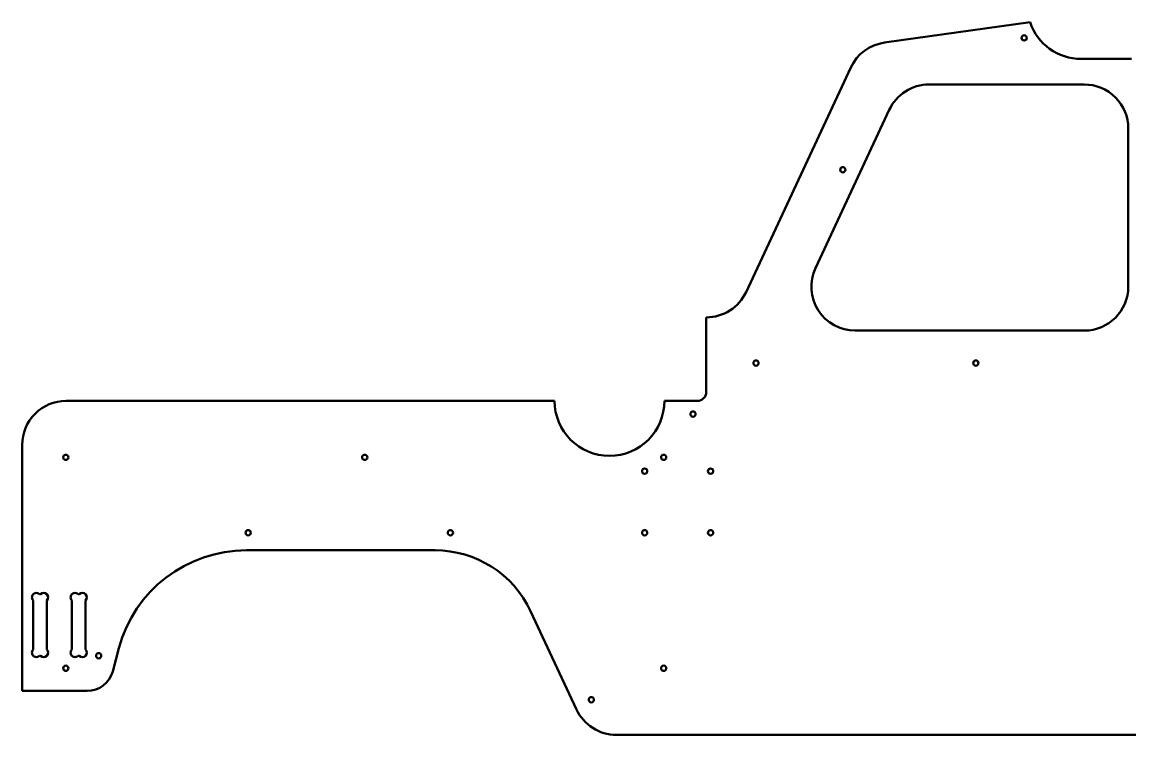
# Model space of a CAD drawing. Header units: millimetres. Extents: x -4457 to 5436, y 521 to 6420.
# Drawn here: x -4439 to -3179, y 3168 to 3979 of the extents above; entities that cross this region are included whole.
import ezdxf

# ---------------------------------------------------------------- set-up
doc = ezdxf.new("R2010")
doc.units = ezdxf.units.MM
doc.header["$MEASUREMENT"] = 0
doc.layers.add('layer 1', color=7, linetype='Continuous')

msp = doc.modelspace()

# ---------------------------------------------------------------- linework, layer by layer
at = {"layer": 'layer 1', "lineweight": 50}
for points in [[(-3458.2278, 3955.8523), (-3458.2278, 3955.8523), (-3292.5725, 3979.1337), (-3292.5725, 3979.1337)], [(-3292.5725, 3979.1337), (-3284.3335, 3954.119), (-3260.9707, 3937.2165), (-3234.6342, 3937.2165)], [(-3458.2278, 3955.8523), (-3474.9942, 3953.496), (-3489.4291, 3942.8147), (-3496.5845, 3927.4698)], [(-3177.341, 3937.2165), (-3177.341, 3937.2165), (-3234.6342, 3937.2165), (-3234.6342, 3937.2165)], [(-3615.6722, 3672.0856), (-3615.6722, 3672.0856), (-3496.5845, 3927.4698), (-3496.5845, 3927.4698)], [(-3407.5063, 3908.2165), (-3426.9379, 3908.2165), (-3444.6096, 3896.9584), (-3452.8217, 3879.3474)], [(-3407.5063, 3908.2165), (-3407.5063, 3908.2165), (-3230.9876, 3908.2165), (-3230.9876, 3908.2165)], [(-3536.7571, 3699.3474), (-3536.7571, 3699.3474), (-3452.8217, 3879.3474), (-3452.8217, 3879.3474)], [(-3180.9876, 3858.2165), (-3180.9876, 3858.2165), (-3180.9876, 3678.2165), (-3180.9876, 3678.2165)], [(-3660.9876, 3643.2165), (-3641.556, 3643.2165), (-3623.8843, 3654.4746), (-3615.6722, 3672.0856)], [(-3230.9876, 3628.2165), (-3203.3734, 3628.2165), (-3180.9877, 3650.6021), (-3180.9876, 3678.2162)], [(-3660.9876, 3558.2165), (-3660.9876, 3558.2165), (-3660.9876, 3643.2165), (-3660.9876, 3643.2165)], [(-3230.9876, 3628.2165), (-3230.9876, 3628.2165), (-3491.4417, 3628.2165), (-3491.4417, 3628.2165)], [(-3670.9876, 3548.2165), (-3665.4647, 3548.2165), (-3660.9876, 3552.6936), (-3660.9876, 3558.2164)], [(-4388.9876, 3548.2165), (-4388.9876, 3548.2165), (-3833.4876, 3548.2165), (-3833.4876, 3548.2165)], [(-3708.4876, 3548.2165), (-3708.4876, 3548.2165), (-3670.9876, 3548.2165), (-3670.9876, 3548.2165)], [(-4438.9876, 3218.2165), (-4438.9876, 3218.2165), (-4438.9876, 3498.2165), (-4438.9876, 3498.2165)], [(-4183.9968, 3378.2165), (-4251.8877, 3378.2165), (-4311.3143, 3332.6169), (-4328.8857, 3267.0393)], [(-3969.436, 3378.2165), (-3969.436, 3378.2165), (-4183.9968, 3378.2165), (-4183.9968, 3378.2165)], [(-3860.6791, 3308.9307), (-3880.3882, 3351.197), (-3922.8002, 3378.2165), (-3969.436, 3378.2165)], [(-4419.4165, 3328.2165), (-4419.4165, 3328.2165), (-4418.0586, 3328.2165), (-4418.0586, 3328.2165)], [(-4375.4165, 3328.2165), (-4375.4165, 3328.2165), (-4374.0586, 3328.2165), (-4374.0586, 3328.2165)], [(-4426.4876, 3265.2875), (-4426.4876, 3265.2875), (-4426.4876, 3321.1454), (-4426.4876, 3321.1454)], [(-4410.9876, 3321.1454), (-4410.9876, 3321.1454), (-4410.9876, 3265.2875), (-4410.9876, 3265.2875)], [(-4382.4876, 3265.2875), (-4382.4876, 3265.2875), (-4382.4876, 3321.1454), (-4382.4876, 3321.1454)], [(-4366.9876, 3321.1454), (-4366.9876, 3321.1454), (-4366.9876, 3265.2875), (-4366.9876, 3265.2875)], [(-3808.5248, 3197.0856), (-3808.5248, 3197.0856), (-3860.6791, 3308.9307), (-3860.6791, 3308.9307)], [(-4328.8857, 3267.0393), (-4328.8857, 3267.0393), (-4336.0098, 3240.4519), (-4336.0098, 3240.4519)], [(-4418.0586, 3258.2165), (-4418.0586, 3258.2165), (-4419.4165, 3258.2165), (-4419.4165, 3258.2165)], [(-4374.0586, 3258.2165), (-4374.0586, 3258.2165), (-4375.4165, 3258.2165), (-4375.4165, 3258.2165)], [(-4364.9876, 3218.2165), (-4351.4094, 3218.2165), (-4339.5241, 3227.3364), (-4336.0098, 3240.4519)], [(-4364.9876, 3218.2165), (-4364.9876, 3218.2165), (-4438.9876, 3218.2165), (-4438.9876, 3218.2165)], [(-3808.5248, 3197.0856), (-3800.3127, 3179.4746), (-3782.641, 3168.2165), (-3763.2094, 3168.2165)], [(-3016.0688, 3168.2165), (-3016.0688, 3168.2165), (-3763.2094, 3168.2165), (-3763.2094, 3168.2165)]]:
    msp.add_open_spline(points, degree=3, dxfattribs=at)
for points, knots in [([(-3296.3463, 3961.2165), (-3296.3463, 3962.8733), (-3297.6894, 3964.2165), (-3299.3463, 3964.2165), (-3299.3463, 3964.2165), (-3301.0032, 3964.2165), (-3302.3463, 3962.8733), (-3302.3463, 3961.2165), (-3302.3463, 3961.2165), (-3302.3463, 3959.5596), (-3301.0032, 3958.2165), (-3299.3463, 3958.2165), (-3299.3463, 3958.2165), (-3297.6895, 3958.2165), (-3296.3463, 3959.5596), (-3296.3463, 3961.2165)], [0, 0, 0, 0, 0.2, 0.2, 0.2, 0.2, 0.4, 0.4, 0.4, 0.4, 0.6, 0.6, 0.6, 0.6, 1, 1, 1, 1]), ([(-3180.9876, 3858.2165), (-3180.9876, 3871.4773), (-3186.2554, 3884.195), (-3195.6322, 3893.5718), (-3195.6322, 3893.5718), (-3205.009, 3902.9486), (-3217.7267, 3908.2165), (-3230.9876, 3908.2165)], [0, 0, 0, 0, 0.333333333, 0.333333333, 0.333333333, 0.333333333, 1, 1, 1, 1]), ([(-3502.6421, 3811.2165), (-3502.6421, 3812.8733), (-3503.9852, 3814.2165), (-3505.6421, 3814.2165), (-3505.6421, 3814.2165), (-3507.2989, 3814.2165), (-3508.6421, 3812.8733), (-3508.6421, 3811.2165), (-3508.6421, 3811.2165), (-3508.6421, 3809.5596), (-3507.2989, 3808.2165), (-3505.6421, 3808.2165), (-3505.6421, 3808.2165), (-3503.9852, 3808.2165), (-3502.6421, 3809.5596), (-3502.6421, 3811.2165)], [0, 0, 0, 0, 0.2, 0.2, 0.2, 0.2, 0.4, 0.4, 0.4, 0.4, 0.6, 0.6, 0.6, 0.6, 1, 1, 1, 1]), ([(-3536.7571, 3699.3474), (-3543.978, 3683.8621), (-3542.7916, 3665.7617), (-3533.6113, 3651.3515), (-3533.6113, 3651.3515), (-3524.4309, 3636.9412), (-3508.5278, 3628.2165), (-3491.4417, 3628.2165)], [0, 0, 0, 0, 0.333333333, 0.333333333, 0.333333333, 0.333333333, 1, 1, 1, 1]), ([(-3601.3463, 3591.2165), (-3601.3463, 3592.8733), (-3602.6894, 3594.2165), (-3604.3463, 3594.2165), (-3604.3463, 3594.2165), (-3606.0032, 3594.2165), (-3607.3463, 3592.8733), (-3607.3463, 3591.2165), (-3607.3463, 3591.2165), (-3607.3463, 3589.5596), (-3606.0032, 3588.2165), (-3604.3463, 3588.2165), (-3604.3463, 3588.2165), (-3602.6895, 3588.2165), (-3601.3463, 3589.5596), (-3601.3463, 3591.2165)], [0, 0, 0, 0, 0.2, 0.2, 0.2, 0.2, 0.4, 0.4, 0.4, 0.4, 0.6, 0.6, 0.6, 0.6, 1, 1, 1, 1]), ([(-3351.3463, 3591.2165), (-3351.3463, 3592.8733), (-3352.6894, 3594.2165), (-3354.3463, 3594.2165), (-3354.3463, 3594.2165), (-3356.0032, 3594.2165), (-3357.3463, 3592.8733), (-3357.3463, 3591.2165), (-3357.3463, 3591.2165), (-3357.3463, 3589.5596), (-3356.0032, 3588.2165), (-3354.3463, 3588.2165), (-3354.3463, 3588.2165), (-3352.6895, 3588.2165), (-3351.3463, 3589.5596), (-3351.3463, 3591.2165)], [0, 0, 0, 0, 0.2, 0.2, 0.2, 0.2, 0.4, 0.4, 0.4, 0.4, 0.6, 0.6, 0.6, 0.6, 1, 1, 1, 1]), ([(-4388.9876, 3548.2165), (-4402.2484, 3548.2165), (-4414.9661, 3542.9486), (-4424.3429, 3533.5718), (-4424.3429, 3533.5718), (-4433.7197, 3524.195), (-4438.9876, 3511.4773), (-4438.9876, 3498.2165)], [0, 0, 0, 0, 0.333333333, 0.333333333, 0.333333333, 0.333333333, 1, 1, 1, 1]), ([(-3833.4876, 3548.2165), (-3833.4876, 3513.6987), (-3805.5055, 3485.7166), (-3770.9877, 3485.7165), (-3770.9877, 3485.7165), (-3736.47, 3485.7164), (-3708.4877, 3513.6984), (-3708.4876, 3548.2161)], [0, 0, 0, 0, 0.333333333, 0.333333333, 0.333333333, 0.333333333, 1, 1, 1, 1]), ([(-3672.9876, 3533.2165), (-3672.9876, 3534.8733), (-3674.3307, 3536.2165), (-3675.9876, 3536.2165), (-3675.9876, 3536.2165), (-3677.6444, 3536.2165), (-3678.9876, 3534.8733), (-3678.9876, 3533.2165), (-3678.9876, 3533.2165), (-3678.9876, 3531.5596), (-3677.6444, 3530.2165), (-3675.9876, 3530.2165), (-3675.9876, 3530.2165), (-3674.3307, 3530.2165), (-3672.9876, 3531.5596), (-3672.9876, 3533.2165)], [0, 0, 0, 0, 0.2, 0.2, 0.2, 0.2, 0.4, 0.4, 0.4, 0.4, 0.6, 0.6, 0.6, 0.6, 1, 1, 1, 1]), ([(-4386.3463, 3483.9787), (-4386.3463, 3485.6356), (-4387.6894, 3486.9787), (-4389.3463, 3486.9787), (-4389.3463, 3486.9787), (-4391.0032, 3486.9787), (-4392.3463, 3485.6356), (-4392.3463, 3483.9788), (-4392.3463, 3483.9788), (-4392.3463, 3482.3219), (-4391.0032, 3480.9788), (-4389.3463, 3480.9787), (-4389.3463, 3480.9787), (-4387.6895, 3480.9787), (-4386.3463, 3482.3219), (-4386.3463, 3483.9787)], [0, 0, 0, 0, 0.2, 0.2, 0.2, 0.2, 0.4, 0.4, 0.4, 0.4, 0.6, 0.6, 0.6, 0.6, 1, 1, 1, 1]), ([(-4046.3463, 3483.9787), (-4046.3463, 3485.6356), (-4047.6894, 3486.9787), (-4049.3463, 3486.9787), (-4049.3463, 3486.9787), (-4051.0032, 3486.9787), (-4052.3463, 3485.6356), (-4052.3463, 3483.9788), (-4052.3463, 3483.9788), (-4052.3463, 3482.3219), (-4051.0032, 3480.9788), (-4049.3463, 3480.9787), (-4049.3463, 3480.9787), (-4047.6895, 3480.9787), (-4046.3463, 3482.3219), (-4046.3463, 3483.9787)], [0, 0, 0, 0, 0.2, 0.2, 0.2, 0.2, 0.4, 0.4, 0.4, 0.4, 0.6, 0.6, 0.6, 0.6, 1, 1, 1, 1]), ([(-3706.3463, 3483.9787), (-3706.3463, 3485.6356), (-3707.6894, 3486.9787), (-3709.3463, 3486.9787), (-3709.3463, 3486.9787), (-3711.0032, 3486.9787), (-3712.3463, 3485.6356), (-3712.3463, 3483.9788), (-3712.3463, 3483.9788), (-3712.3463, 3482.3219), (-3711.0032, 3480.9788), (-3709.3463, 3480.9787), (-3709.3463, 3480.9787), (-3707.6895, 3480.9787), (-3706.3463, 3482.3219), (-3706.3463, 3483.9787)], [0, 0, 0, 0, 0.2, 0.2, 0.2, 0.2, 0.4, 0.4, 0.4, 0.4, 0.6, 0.6, 0.6, 0.6, 1, 1, 1, 1]), ([(-3727.9876, 3468.2165), (-3727.9876, 3469.8733), (-3729.3307, 3471.2165), (-3730.9876, 3471.2165), (-3730.9876, 3471.2165), (-3732.6444, 3471.2165), (-3733.9876, 3469.8733), (-3733.9876, 3468.2165), (-3733.9876, 3468.2165), (-3733.9876, 3466.5596), (-3732.6444, 3465.2165), (-3730.9876, 3465.2165), (-3730.9876, 3465.2165), (-3729.3307, 3465.2165), (-3727.9876, 3466.5596), (-3727.9876, 3468.2165)], [0, 0, 0, 0, 0.2, 0.2, 0.2, 0.2, 0.4, 0.4, 0.4, 0.4, 0.6, 0.6, 0.6, 0.6, 1, 1, 1, 1]), ([(-3652.9876, 3468.2165), (-3652.9876, 3469.8733), (-3654.3307, 3471.2165), (-3655.9876, 3471.2165), (-3655.9876, 3471.2165), (-3657.6444, 3471.2165), (-3658.9876, 3469.8733), (-3658.9876, 3468.2165), (-3658.9876, 3468.2165), (-3658.9876, 3466.5596), (-3657.6444, 3465.2165), (-3655.9876, 3465.2165), (-3655.9876, 3465.2165), (-3654.3307, 3465.2165), (-3652.9876, 3466.5596), (-3652.9876, 3468.2165)], [0, 0, 0, 0, 0.2, 0.2, 0.2, 0.2, 0.4, 0.4, 0.4, 0.4, 0.6, 0.6, 0.6, 0.6, 1, 1, 1, 1]), ([(-4178.9553, 3398.2165), (-4178.9553, 3399.8733), (-4180.2985, 3401.2165), (-4181.9553, 3401.2165), (-4181.9553, 3401.2165), (-4183.6122, 3401.2165), (-4184.9553, 3399.8733), (-4184.9553, 3398.2165), (-4184.9553, 3398.2165), (-4184.9553, 3396.5596), (-4183.6122, 3395.2165), (-4181.9553, 3395.2165), (-4181.9553, 3395.2165), (-4180.2985, 3395.2165), (-4178.9553, 3396.5596), (-4178.9553, 3398.2165)], [0, 0, 0, 0, 0.2, 0.2, 0.2, 0.2, 0.4, 0.4, 0.4, 0.4, 0.6, 0.6, 0.6, 0.6, 1, 1, 1, 1]), ([(-3948.9553, 3398.2165), (-3948.9553, 3399.8733), (-3950.2985, 3401.2165), (-3951.9553, 3401.2165), (-3951.9553, 3401.2165), (-3953.6122, 3401.2165), (-3954.9553, 3399.8733), (-3954.9553, 3398.2165), (-3954.9553, 3398.2165), (-3954.9553, 3396.5596), (-3953.6122, 3395.2165), (-3951.9553, 3395.2165), (-3951.9553, 3395.2165), (-3950.2985, 3395.2165), (-3948.9553, 3396.5596), (-3948.9553, 3398.2165)], [0, 0, 0, 0, 0.2, 0.2, 0.2, 0.2, 0.4, 0.4, 0.4, 0.4, 0.6, 0.6, 0.6, 0.6, 1, 1, 1, 1]), ([(-3727.9876, 3398.2165), (-3727.9876, 3399.8733), (-3729.3307, 3401.2165), (-3730.9876, 3401.2165), (-3730.9876, 3401.2165), (-3732.6444, 3401.2165), (-3733.9876, 3399.8733), (-3733.9876, 3398.2165), (-3733.9876, 3398.2165), (-3733.9876, 3396.5596), (-3732.6444, 3395.2165), (-3730.9876, 3395.2165), (-3730.9876, 3395.2165), (-3729.3307, 3395.2165), (-3727.9876, 3396.5596), (-3727.9876, 3398.2165)], [0, 0, 0, 0, 0.2, 0.2, 0.2, 0.2, 0.4, 0.4, 0.4, 0.4, 0.6, 0.6, 0.6, 0.6, 1, 1, 1, 1]), ([(-3652.9876, 3398.2165), (-3652.9876, 3399.8733), (-3654.3307, 3401.2165), (-3655.9876, 3401.2165), (-3655.9876, 3401.2165), (-3657.6444, 3401.2165), (-3658.9876, 3399.8733), (-3658.9876, 3398.2165), (-3658.9876, 3398.2165), (-3658.9876, 3396.5596), (-3657.6444, 3395.2165), (-3655.9876, 3395.2165), (-3655.9876, 3395.2165), (-3654.3307, 3395.2165), (-3652.9876, 3396.5596), (-3652.9876, 3398.2165)], [0, 0, 0, 0, 0.2, 0.2, 0.2, 0.2, 0.4, 0.4, 0.4, 0.4, 0.6, 0.6, 0.6, 0.6, 1, 1, 1, 1]), ([(-4419.4165, 3328.2165), (-4420.6796, 3329.4796), (-4422.5207, 3329.9729), (-4424.2461, 3329.5106), (-4424.2461, 3329.5106), (-4425.9716, 3329.0482), (-4427.3193, 3327.7005), (-4427.7817, 3325.975), (-4427.7817, 3325.975), (-4428.244, 3324.2496), (-4427.7507, 3322.4085), (-4426.4876, 3321.1454)], [0, 0, 0, 0, 0.25, 0.25, 0.25, 0.25, 0.5, 0.5, 0.5, 0.5, 1, 1, 1, 1]), ([(-4410.9876, 3321.1454), (-4409.0349, 3323.098), (-4409.0349, 3326.2638), (-4410.9876, 3328.2165), (-4410.9876, 3328.2165), (-4412.9402, 3330.1691), (-4416.106, 3330.1691), (-4418.0586, 3328.2165)], [0, 0, 0, 0, 0.333333333, 0.333333333, 0.333333333, 0.333333333, 1, 1, 1, 1]), ([(-4375.4165, 3328.2165), (-4376.6796, 3329.4796), (-4378.5207, 3329.9729), (-4380.2461, 3329.5106), (-4380.2461, 3329.5106), (-4381.9716, 3329.0482), (-4383.3193, 3327.7005), (-4383.7817, 3325.975), (-4383.7817, 3325.975), (-4384.244, 3324.2496), (-4383.7507, 3322.4085), (-4382.4876, 3321.1454)], [0, 0, 0, 0, 0.25, 0.25, 0.25, 0.25, 0.5, 0.5, 0.5, 0.5, 1, 1, 1, 1]), ([(-4366.9876, 3321.1454), (-4365.0349, 3323.098), (-4365.0349, 3326.2638), (-4366.9876, 3328.2165), (-4366.9876, 3328.2165), (-4368.9402, 3330.1691), (-4372.106, 3330.1691), (-4374.0586, 3328.2165)], [0, 0, 0, 0, 0.333333333, 0.333333333, 0.333333333, 0.333333333, 1, 1, 1, 1]), ([(-4426.4876, 3265.2875), (-4427.7507, 3264.0244), (-4428.244, 3262.1834), (-4427.7817, 3260.4579), (-4427.7817, 3260.4579), (-4427.3193, 3258.7324), (-4425.9716, 3257.3847), (-4424.2461, 3256.9224), (-4424.2461, 3256.9224), (-4422.5207, 3256.46), (-4420.6796, 3256.9533), (-4419.4165, 3258.2165)], [0, 0, 0, 0, 0.25, 0.25, 0.25, 0.25, 0.5, 0.5, 0.5, 0.5, 1, 1, 1, 1]), ([(-4418.0586, 3258.2165), (-4416.106, 3256.2639), (-4412.9402, 3256.2638), (-4410.9876, 3258.2165), (-4410.9876, 3258.2165), (-4409.0349, 3260.1691), (-4409.0349, 3263.3349), (-4410.9875, 3265.2875)], [0, 0, 0, 0, 0.333333333, 0.333333333, 0.333333333, 0.333333333, 1, 1, 1, 1]), ([(-4382.4876, 3265.2875), (-4383.7507, 3264.0244), (-4384.244, 3262.1834), (-4383.7817, 3260.4579), (-4383.7817, 3260.4579), (-4383.3193, 3258.7324), (-4381.9716, 3257.3847), (-4380.2461, 3256.9224), (-4380.2461, 3256.9224), (-4378.5207, 3256.46), (-4376.6796, 3256.9533), (-4375.4165, 3258.2165)], [0, 0, 0, 0, 0.25, 0.25, 0.25, 0.25, 0.5, 0.5, 0.5, 0.5, 1, 1, 1, 1]), ([(-4374.0586, 3258.2165), (-4372.106, 3256.2639), (-4368.9402, 3256.2638), (-4366.9876, 3258.2165), (-4366.9876, 3258.2165), (-4365.0349, 3260.1691), (-4365.0349, 3263.3349), (-4366.9875, 3265.2875)], [0, 0, 0, 0, 0.333333333, 0.333333333, 0.333333333, 0.333333333, 1, 1, 1, 1]), ([(-4348.9553, 3258.2165), (-4348.9553, 3259.8733), (-4350.2985, 3261.2165), (-4351.9553, 3261.2165), (-4351.9553, 3261.2165), (-4353.6122, 3261.2165), (-4354.9553, 3259.8733), (-4354.9553, 3258.2165), (-4354.9553, 3258.2165), (-4354.9553, 3256.5596), (-4353.6122, 3255.2165), (-4351.9553, 3255.2165), (-4351.9553, 3255.2165), (-4350.2985, 3255.2165), (-4348.9553, 3256.5596), (-4348.9553, 3258.2165)], [0, 0, 0, 0, 0.2, 0.2, 0.2, 0.2, 0.4, 0.4, 0.4, 0.4, 0.6, 0.6, 0.6, 0.6, 1, 1, 1, 1]), ([(-4386.3463, 3243.9787), (-4386.3463, 3245.6356), (-4387.6894, 3246.9787), (-4389.3463, 3246.9787), (-4389.3463, 3246.9787), (-4391.0032, 3246.9787), (-4392.3463, 3245.6356), (-4392.3463, 3243.9788), (-4392.3463, 3243.9788), (-4392.3463, 3242.3219), (-4391.0032, 3240.9788), (-4389.3463, 3240.9787), (-4389.3463, 3240.9787), (-4387.6895, 3240.9787), (-4386.3463, 3242.3219), (-4386.3463, 3243.9787)], [0, 0, 0, 0, 0.2, 0.2, 0.2, 0.2, 0.4, 0.4, 0.4, 0.4, 0.6, 0.6, 0.6, 0.6, 1, 1, 1, 1]), ([(-3706.3463, 3243.9787), (-3706.3463, 3245.6356), (-3707.6894, 3246.9787), (-3709.3463, 3246.9787), (-3709.3463, 3246.9787), (-3711.0032, 3246.9787), (-3712.3463, 3245.6356), (-3712.3463, 3243.9788), (-3712.3463, 3243.9788), (-3712.3463, 3242.3219), (-3711.0032, 3240.9788), (-3709.3463, 3240.9787), (-3709.3463, 3240.9787), (-3707.6895, 3240.9787), (-3706.3463, 3242.3219), (-3706.3463, 3243.9787)], [0, 0, 0, 0, 0.2, 0.2, 0.2, 0.2, 0.4, 0.4, 0.4, 0.4, 0.6, 0.6, 0.6, 0.6, 1, 1, 1, 1]), ([(-3788.6477, 3208.2165), (-3788.6477, 3209.8733), (-3789.9908, 3211.2165), (-3791.6477, 3211.2165), (-3791.6477, 3211.2165), (-3793.3046, 3211.2165), (-3794.6477, 3209.8733), (-3794.6477, 3208.2165), (-3794.6477, 3208.2165), (-3794.6477, 3206.5596), (-3793.3046, 3205.2165), (-3791.6477, 3205.2165), (-3791.6477, 3205.2165), (-3789.9909, 3205.2165), (-3788.6477, 3206.5596), (-3788.6477, 3208.2165)], [0, 0, 0, 0, 0.2, 0.2, 0.2, 0.2, 0.4, 0.4, 0.4, 0.4, 0.6, 0.6, 0.6, 0.6, 1, 1, 1, 1])]:
    msp.add_open_spline(points, degree=3, knots=knots, dxfattribs=at)

doc.saveas('drawing.dxf')
